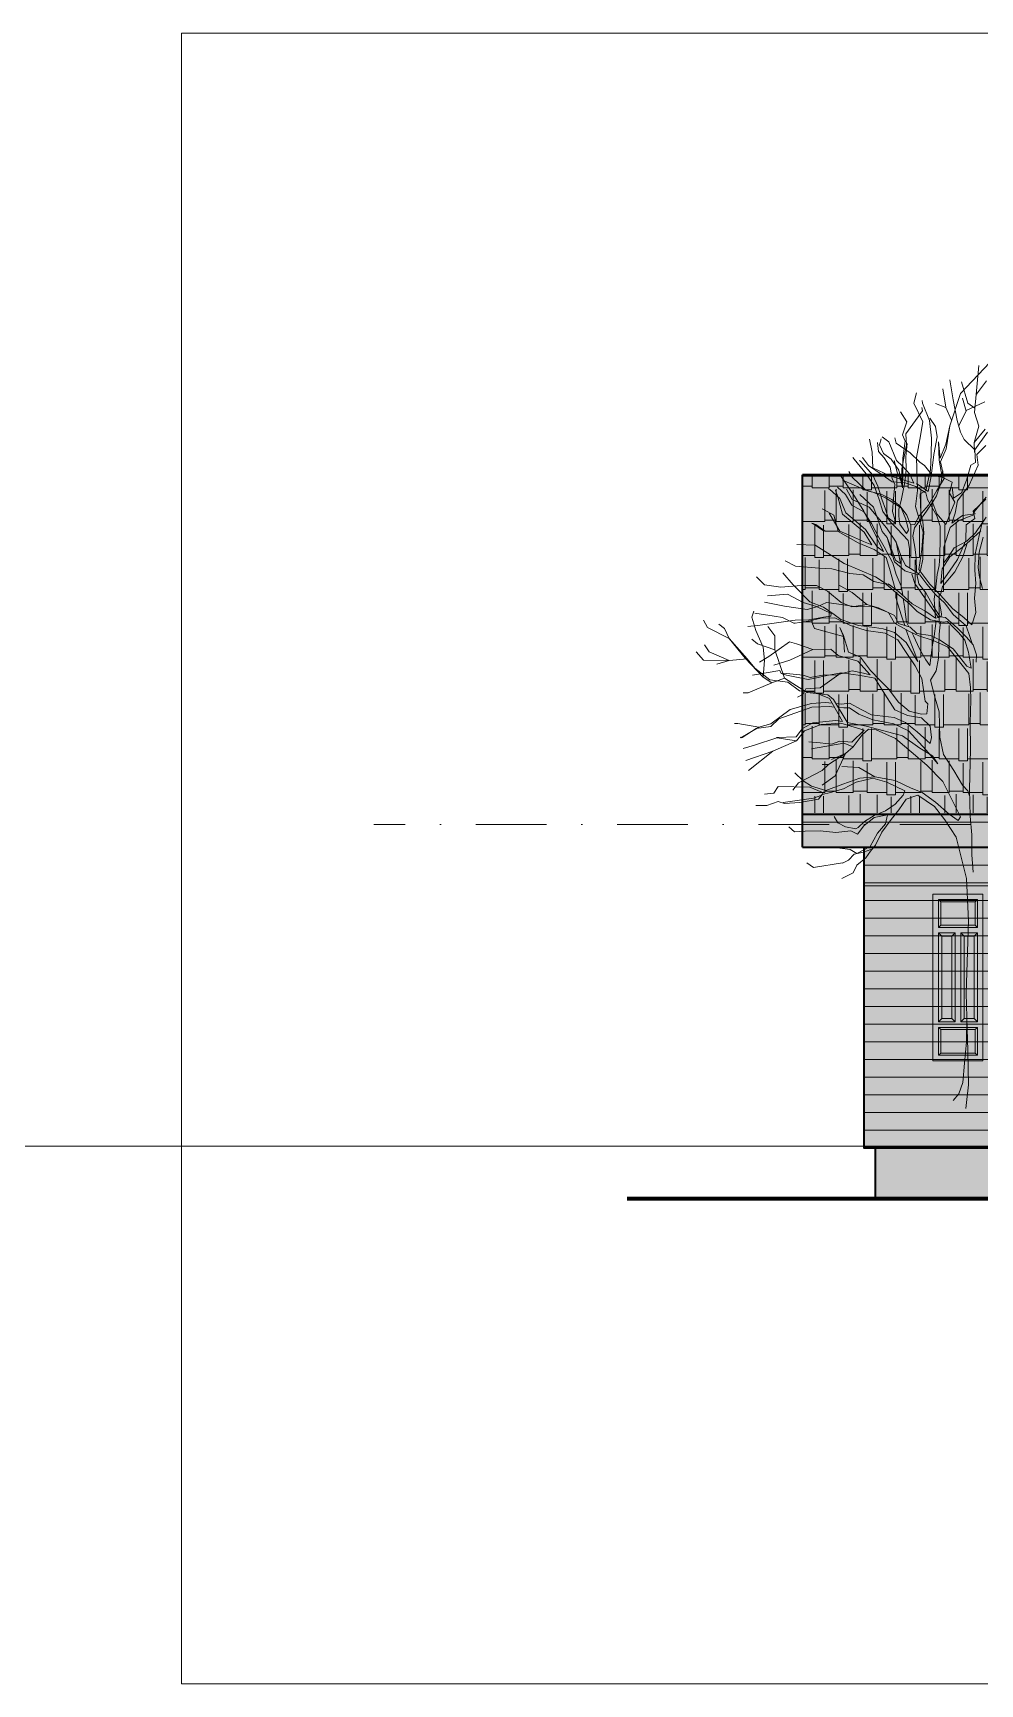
# Model space of a CAD drawing. Header units: millimetres. Extents: x -2481 to 45049, y -11067 to 11055.
# Drawn here: x 9485 to 10337, y 6752 to 8237 of the extents above; entities that cross this region are included whole.
import ezdxf

# ---------------------------------------------------------------- set-up
doc = ezdxf.new("R2010")
doc.units = ezdxf.units.MM
doc.linetypes.add('DASHDOT', pattern=[25.4, 12.7, -6.35, 0, -6.35])
for name, color, linetype, lineweight in [('A-ELEWACJA CIENKA', 11, 'Continuous', 13), ('A-osie', 7, 'DASHDOT', 5), ('A-p.widokowa', 6, 'Continuous', 15), ('A-RYS ELEWACJI', 30, 'Continuous', 35), ('A-wykończenie', 4, 'Continuous', 5), ('B-CIENIE', 251, 'Continuous', 0), ('B-materiały', 9, 'Continuous', 0)]:
    doc.layers.add(name, color=color, linetype=linetype, lineweight=lineweight)
doc.layers.add('bowe drewno', color=7, linetype='Continuous', true_color=0x51432a)
doc.layers.add('new drewno jasne', color=7, linetype='Continuous', lineweight=0, true_color=0xc0802e)

# ---------------------------------------------------------------- blocks, each defined once
blk = doc.blocks.new('A$C3D683AFF')
at = {"layer": 'new drewno jasne', "transparency": 33554648}
h = blk.add_hatch(color=256, dxfattribs=at)
h.dxf.hatch_style = 1
h.paths.add_polyline_path([(-45, -150), (0, -150), (0, 0), (-45, 0)])
h = blk.add_hatch(color=256, dxfattribs=at)
h.dxf.hatch_style = 1
h.paths.add_polyline_path([(-40, -30), (-5, -30), (-5, -5), (-40, -5)])
h = blk.add_hatch(color=256, dxfattribs=at)
h.dxf.hatch_style = 1
h.paths.add_polyline_path([(-40, -35), (-25, -35), (-25, -115), (-40, -115)])
h = blk.add_hatch(color=256, dxfattribs=at)
h.dxf.hatch_style = 1
h.paths.add_polyline_path([(-20, -35), (-5, -35), (-5, -115), (-20, -115)])
h = blk.add_hatch(color=256, dxfattribs=at)
h.dxf.hatch_style = 1
h.paths.add_polyline_path([(-40, -145), (-5, -145), (-5, -120), (-40, -120)])
at = {"layer": 'A-ELEWACJA CIENKA'}
blk.add_lwpolyline([(-45, -150), (0, -150), (0, 0), (-45, 0)], close=True, dxfattribs=at)
at = {"layer": 'B-materiały'}
for p, q in [((-38, -7), (-40, -5)), ((-7, -7), (-5, -5)), ((-40, -30), (-38, -28)), ((-7, -28), (-5, -30)), ((-40, -35), (-37, -38)), ((-28, -38), (-25, -35)), ((-20, -35), (-17, -38)), ((-8, -38), (-5, -35)), ((-40, -115), (-37, -112)), ((-28, -112), (-25, -115)), ((-20, -115), (-17, -112)), ((-8, -112), (-5, -115)), ((-38, -122), (-40, -120)), ((-7, -122), (-5, -120)), ((-40, -145), (-38, -143)), ((-7, -143), (-5, -145))]:
    blk.add_line(p, q, dxfattribs=at)
for points in [[(-40, -30), (-5, -30), (-5, -5), (-40, -5)], [(-38, -28), (-7, -28), (-7, -7), (-38, -7)], [(-40, -35), (-25, -35), (-25, -115), (-40, -115)], [(-37, -38), (-28, -38), (-28, -112), (-37, -112)], [(-5, -115), (-20, -115), (-20, -35), (-5, -35)], [(-20, -35), (-5, -35), (-5, -115), (-20, -115)], [(-8, -112), (-17, -112), (-17, -38), (-8, -38)], [(-17, -38), (-8, -38), (-8, -112), (-17, -112)], [(-40, -120), (-5, -120), (-5, -145), (-40, -145)], [(-38, -143), (-7, -143), (-7, -122), (-38, -122)]]:
    blk.add_lwpolyline(points, close=True, dxfattribs=at)
blk = doc.blocks.new('A$C2EBD462E')
at = {"layer": 'B-materiały'}
for p, q in [((-80.3, 908.3), (-42.3, 948.3)), ((-62.3, 883.9), (-56.8, 944.5)), ((-99.1, 890.7), (-102.9, 914.4)), ((-89.6, 900.2), (-93.9, 926.1)), ((-70.8, 895.9), (-78.9, 923.4)), ((-59.5, 907.5), (-46.8, 924.5)), ((-136.5, 909.2), (-140.3, 896.1)), ((-140.3, 896.1), (-128.5, 872.2)), ((-129, 896.1), (-129.5, 899.2)), ((-120.2, 873.5), (-129, 896.1)), ((-99.1, 890.2), (-112.1, 895.4)), ((-93.8, 866.9), (-80.3, 908.3)), ((-84.5, 873.8), (-89.6, 900.2)), ((-72.8, 885.8), (-77.5, 902.3)), ((-72.8, 886.4), (-48.9, 897.7)), ((-61.6, 889.6), (-70.8, 895.9)), ((-149.2, 872.2), (-157.3, 885)), ((-154.9, 855.3), (-149.2, 872.2)), ((-150.5, 856.5), (-129, 886.1)), ((-128.5, 872.2), (-132.4, 849.2)), ((-129, 886.1), (-130, 890.2)), ((-117.4, 851.2), (-120.2, 873.5)), ((-112.2, 865.9), (-119.7, 876.9)), ((-91.9, 874.3), (-99.1, 890.2)), ((-80.2, 858.9), (-84.5, 873.8)), ((-82.1, 867.3), (-72.8, 885.8)), ((-56.8, 866.6), (-62.3, 883.9)), ((-196.9, 849.6), (-193.7, 833.2)), ((-182.3, 850), (-184.4, 842.5)), ((-172.1, 846.5), (-180.6, 852.5)), ((-162.8, 844.4), (-164.6, 851.4)), ((-151.4, 847), (-154.9, 855.3)), ((-149.6, 842.6), (-150.5, 856.5)), ((-132.4, 849.2), (-136.9, 826.2)), ((-118, 830), (-117.4, 851.2)), ((-114.6, 830.1), (-110.2, 852.5)), ((-110.2, 852.5), (-112.2, 865.9)), ((-93.8, 866.9), (-98.9, 843.3)), ((-98.6, 837.2), (-93.8, 866.9)), ((-75.5, 849.5), (-80.2, 858.9)), ((-61.7, 835.9), (-75.5, 849.5)), ((-62.5, 845.3), (-56.8, 866.6)), ((-62.5, 845.3), (-48.4, 862.4)), ((-61.7, 835.9), (-45.5, 858.5)), ((-193.7, 833.2), (-192.9, 812.9)), ((-185.7, 833.9), (-187, 845.3)), ((-178.2, 825.7), (-185.7, 833.9)), ((-184.4, 842.5), (-178.9, 831.2)), ((-178.9, 831.2), (-169.2, 824.2)), ((-162.5, 822.2), (-172.1, 846.5)), ((-144.9, 832.1), (-162.8, 844.4)), ((-154.2, 825.2), (-151.4, 847)), ((-153.1, 825.2), (-149.6, 842.6)), ((-148.5, 844.3), (-150.3, 826.9)), ((-132.3, 820.1), (-144.9, 832.1)), ((-118.6, 810.4), (-118, 830)), ((-117.9, 802.1), (-114.6, 830.1)), ((-106.4, 825.1), (-108.4, 846.3)), ((-108.4, 846.3), (-107.4, 822.9)), ((-98.9, 843.3), (-106.4, 825.1)), ((-106, 820.8), (-98.6, 837.2)), ((-62.2, 833.1), (-62.5, 845.3)), ((-60.8, 819.7), (-61.7, 835.9)), ((-47.5, 841.4), (-59.3, 829.8)), ((-59.3, 829.8), (-57.3, 816.4)), ((-218.9, 800.6), (-223.6, 808.3)), ((-216.7, 824.2), (-218.5, 826.3)), ((-201.2, 805), (-216.7, 824.2)), ((-209.8, 822.5), (-208.3, 821)), ((-208.3, 821), (-192.7, 803.5)), ((-198.4, 815.9), (-206.1, 826.2)), ((-181, 803.8), (-198.4, 815.9)), ((-192.9, 812.9), (-170.9, 802.4)), ((-170.7, 813.6), (-178.2, 825.7)), ((-168.1, 799.1), (-170.7, 813.6)), ((-169.2, 824.2), (-159.4, 810)), ((-165.3, 822.1), (-161.6, 807.1)), ((-154.5, 815.1), (-162.5, 822.2)), ((-161.6, 807.1), (-156.2, 795.5)), ((-159.4, 810), (-155.6, 793.8)), ((-155.6, 793.8), (-155.5, 811.7)), ((-155.5, 811.7), (-153.1, 825.2)), ((-154.9, 787.2), (-154.3, 806.2)), ((-145.3, 804.7), (-154.5, 815.1)), ((-154.3, 806.2), (-154.2, 825.2)), ((-149.9, 810.2), (-151.7, 794.5)), ((-150.3, 826.9), (-149.9, 810.2)), ((-136.9, 826.2), (-135.3, 783.7)), ((-126.6, 815.8), (-132.3, 820.1)), ((-116.2, 803.2), (-126.6, 815.8)), ((-124.6, 783.4), (-118.6, 810.4)), ((-107.4, 822.9), (-103.9, 800.7)), ((-101, 799.1), (-106, 820.8)), ((-102.9, 809.1), (-104.8, 794.6)), ((-72.5, 797), (-66.8, 816.2)), ((-57.3, 816.4), (-69, 790.4)), ((-66.8, 816.2), (-60.8, 819.7)), ((-250.1, 786.1), (-248.3, 785.5)), ((-248.3, 785.5), (-235.1, 773.3)), ((-238, 788), (-227.9, 778.6)), ((-216.3, 776.3), (-235, 804.2)), ((-201.8, 784.3), (-231.7, 796.9)), ((-226.5, 785.5), (-219.3, 772.2)), ((-201.8, 784.3), (-218.9, 800.6)), ((-191.3, 790.2), (-201.2, 805)), ((-192.7, 803.5), (-186.2, 789.2)), ((-184.7, 772.4), (-191.3, 790.2)), ((-186.2, 789.2), (-181.4, 772.5)), ((-167.9, 794.7), (-181, 803.8)), ((-170.9, 802.4), (-155.7, 797.8)), ((-164.5, 791.4), (-168.1, 799.1)), ((-151.2, 793.4), (-167.9, 794.7)), ((-166.3, 772.9), (-164.5, 791.4)), ((-156.2, 795.5), (-154.9, 787.2)), ((-151.7, 794.5), (-156.2, 770.9)), ((-155.7, 797.8), (-140, 793.1)), ((-137.6, 788.7), (-151.2, 793.4)), ((-140, 793.1), (-145.3, 804.7)), ((-124.6, 780.7), (-137.6, 788.7)), ((-136.6, 792.6), (-121.8, 782.4)), ((-121.8, 782.4), (-117.9, 802.1)), ((-103.9, 800.7), (-116.2, 803.2)), ((-104.8, 794.6), (-111.1, 777.1)), ((-110.7, 783.8), (-101, 799.1)), ((-90.8, 794.3), (-103.9, 800.7)), ((-94.4, 780.3), (-90.8, 794.3)), ((-90.7, 788.2), (-89.2, 773.7)), ((-69, 790.4), (-84.1, 770.5)), ((-78.8, 780.7), (-72.5, 797)), ((-237.9, 775.6), (-240.8, 784.1)), ((-231.7, 753.4), (-237.9, 775.6)), ((-235.1, 773.3), (-227.5, 755.1)), ((-227.9, 778.6), (-219.7, 764.9)), ((-219.7, 764.9), (-204.4, 756.3)), ((-219.3, 772.2), (-197.4, 762.2)), ((-204.2, 757), (-216.3, 776.3)), ((-191.9, 762.2), (-209.7, 778.5)), ((-191.6, 781.2), (-201.8, 784.3)), ((-198.4, 782.7), (-182.1, 779.2)), ((-176.4, 774.3), (-191.6, 781.2)), ((-179.8, 756.9), (-184.7, 772.4)), ((-182.1, 779.2), (-168.5, 772.3)), ((-181.4, 772.5), (-176.6, 759.8)), ((-156.5, 761.4), (-176.4, 774.3)), ((-168.5, 772.3), (-157.7, 763.6)), ((-167.6, 756.7), (-166.3, 772.9)), ((-156.2, 770.9), (-159.2, 759.7)), ((-135.3, 783.7), (-138.1, 763)), ((-133.3, 751.4), (-121.4, 765.1)), ((-131.8, 779.4), (-124.6, 783.4)), ((-131.2, 754.8), (-131.8, 779.4)), ((-122.7, 772.3), (-124.6, 780.7)), ((-115.9, 769.1), (-124, 757.2)), ((-110.4, 751.4), (-122.7, 772.3)), ((-121.4, 765.1), (-110.7, 783.8)), ((-117.1, 770.8), (-110.5, 753.6)), ((-111.1, 777.1), (-115.9, 769.1)), ((-87.4, 768.7), (-94.4, 780.3)), ((-92.7, 756.3), (-87.4, 768.7)), ((-89.2, 773.7), (-78.8, 780.7)), ((-84.1, 770.5), (-87.1, 754.8)), ((-63.7, 757), (-47.8, 772.5)), ((-62.5, 756.5), (-47.4, 775.3)), ((-255.3, 758.9), (-257.9, 760.1)), ((-242.9, 752), (-255.3, 758.9)), ((-249.1, 754.6), (-235.1, 731.5)), ((-237.3, 731.5), (-242.9, 752)), ((-219.2, 743.1), (-231.7, 753.4)), ((-227.5, 755.1), (-202.2, 733.7)), ((-203.8, 730.1), (-219.2, 743.1)), ((-204.4, 756.3), (-194.5, 741.5)), ((-178.9, 705.2), (-204.2, 757)), ((-197.4, 762.2), (-175.1, 735.9)), ((-180.9, 731.2), (-191.9, 762.2)), ((-169.4, 742.1), (-179.8, 756.9)), ((-176.6, 759.8), (-172.9, 748.7)), ((-172.9, 748.7), (-164.4, 742.2)), ((-164.5, 746.7), (-167.6, 756.7)), ((-164.4, 742.2), (-164.5, 746.7)), ((-159.2, 759.7), (-159.6, 750.7)), ((-159.6, 750.7), (-158.2, 740.7)), ((-157.7, 763.6), (-149, 752.1)), ((-150.6, 747), (-156.5, 761.4)), ((-146.8, 732.6), (-150.6, 747)), ((-149, 752.1), (-144.2, 739.9)), ((-139.2, 739.5), (-133.3, 751.4)), ((-133.7, 743.6), (-139.1, 735.6)), ((-138.1, 763), (-128.3, 730.3)), ((-124, 757.2), (-133.7, 743.6)), ((-128.7, 743.7), (-131.2, 754.8)), ((-127.2, 729.2), (-128.7, 743.7)), ((-110.5, 753.6), (-99, 740)), ((-106.2, 738.1), (-110.4, 751.4)), ((-99, 740), (-92.7, 756.3)), ((-82.4, 745.4), (-93.3, 736.2)), ((-87.1, 754.8), (-91.2, 741.8)), ((-91.2, 741.8), (-77.5, 751.7)), ((-63, 752.6), (-82.4, 745.4)), ((-77.5, 751.7), (-61.3, 753.7)), ((-72.7, 739.5), (-61.7, 747.6)), ((-61.7, 747.6), (-63.7, 757)), ((-61.3, 753.7), (-62.5, 756.5)), ((-60.7, 729.2), (-47.3, 749.6)), ((-56.2, 725.9), (-51.6, 745.6)), ((-270, 741.3), (-271.3, 741.3)), ((-271, 741.8), (-266, 740.2)), ((-256.3, 732.1), (-270, 741.3)), ((-266, 740.2), (-254.1, 731.6)), ((-237.3, 730.9), (-256.3, 732.1)), ((-254.1, 731.6), (-237.3, 731.5)), ((-211.8, 716.5), (-237.3, 730.9)), ((-235.1, 731.5), (-220.4, 725.2)), ((-220.4, 725.2), (-204.6, 718.3)), ((-193.9, 714.1), (-203.8, 730.1)), ((-202.2, 733.7), (-187.2, 711.5)), ((-194.5, 741.5), (-185.1, 723.3)), ((-185.1, 723.3), (-178.1, 711.2)), ((-174.5, 723.5), (-180.9, 731.2)), ((-175.1, 735.9), (-162.8, 717.4)), ((-174.5, 723.5), (-163.8, 694.1)), ((-169.7, 706.9), (-174.5, 723.5)), ((-161.4, 734.5), (-169.4, 742.1)), ((-147.6, 719.7), (-161.4, 734.5)), ((-158.2, 740.7), (-149.5, 728.6)), ((-149.5, 728.6), (-146.8, 732.6)), ((-144.2, 739.9), (-139.2, 739.5)), ((-139.1, 735.6), (-141.6, 724.9)), ((-141.6, 724.9), (-139, 711)), ((-128.3, 730.3), (-130, 707.9)), ((-128.5, 712.4), (-127.2, 729.2)), ((-106.9, 699.5), (-106.3, 721.9)), ((-106.3, 721.9), (-106.2, 738.1)), ((-95.9, 728.3), (-101.6, 710.8)), ((-93.3, 736.2), (-95.9, 728.3)), ((-73.3, 719.4), (-72.7, 739.5)), ((-72.2, 718.8), (-60.7, 729.2)), ((-54.1, 732.1), (-68.3, 718.9)), ((-61.2, 701.8), (-56.2, 725.9)), ((-51.1, 723.8), (-56.2, 704.7)), ((-290.5, 714.3), (-266.9, 713.4)), ((-266.9, 713.4), (-229.5, 690.1)), ((-190.9, 708), (-211.8, 716.5)), ((-204.6, 718.3), (-193.9, 714.1)), ((-175.6, 697.8), (-190.9, 708)), ((-187.2, 711.5), (-178.9, 705.2)), ((-178.1, 711.2), (-167, 690.2)), ((-164.8, 691.9), (-169.7, 706.9)), ((-162.8, 717.4), (-156.6, 698.8)), ((-157.3, 690.1), (-162.8, 717.4)), ((-145.7, 708.6), (-147.6, 719.7)), ((-145.1, 685.2), (-145.7, 708.6)), ((-139, 711), (-137, 697.7)), ((-130, 707.9), (-133.8, 682.1)), ((-128.6, 695.6), (-128.5, 712.4)), ((-101.6, 710.8), (-101.7, 690.7)), ((-95.2, 699.3), (-88.2, 710.1)), ((-78.1, 710.3), (-94, 698.7)), ((-88.2, 710.1), (-72.2, 718.8)), ((-83.9, 695.1), (-73.3, 719.4)), ((-68.3, 718.9), (-78.1, 710.3)), ((-72.1, 714.4), (-77.3, 698.6)), ((-61.6, 681.3), (-61.2, 701.8)), ((-56.2, 704.7), (-57.4, 684.6)), ((-292, 686.5), (-305.5, 693.2)), ((-261.8, 683.9), (-292, 686.5)), ((-245.6, 683.2), (-261.8, 683.9)), ((-222.5, 677.1), (-245.6, 683.2)), ((-229.5, 690.1), (-189.5, 672.9)), ((-171.3, 683.4), (-175.6, 697.8)), ((-164.3, 657.3), (-171.3, 683.4)), ((-167, 690.2), (-162.7, 675.8)), ((-151.7, 680.5), (-164.8, 691.9)), ((-163.8, 694.1), (-157.3, 690.1)), ((-156.6, 698.8), (-150.7, 687.3)), ((-141, 676.9), (-151.7, 680.5)), ((-150.7, 687.3), (-144.5, 683.5)), ((-144.5, 683.5), (-133.7, 676.5)), ((-137, 697.7), (-136.5, 678.4)), ((-133.8, 682.1), (-119.4, 663.5)), ((-133.7, 676.5), (-131.6, 681)), ((-131.6, 681), (-128.6, 695.6)), ((-110.2, 676), (-107.7, 687.2)), ((-107.7, 687.2), (-106.9, 699.5)), ((-103.7, 682.9), (-105.5, 664.4)), ((-105.5, 664.4), (-94.1, 680.3)), ((-94, 698.7), (-103.7, 682.9)), ((-87.4, 679.4), (-103.1, 660.5)), ((-101.7, 690.7), (-95.2, 699.3)), ((-94.1, 680.3), (-83.9, 695.1)), ((-77.3, 698.6), (-87.4, 679.4)), ((-60.5, 664.2), (-61.6, 681.3)), ((-57.4, 684.6), (-55.9, 672.3)), ((-342.1, 672.7), (-331.9, 662.7)), ((-331.9, 662.7), (-311, 659.7)), ((-311, 659.7), (-285, 661.6)), ((-308.3, 677.9), (-295.2, 662.7)), ((-295.2, 662.7), (-273.6, 640.6)), ((-285, 661.6), (-265.2, 661.5)), ((-265.2, 661.5), (-251, 654.6)), ((-237.1, 662.7), (-219.3, 652.6)), ((-205.2, 675.3), (-222.5, 677.1)), ((-191.6, 666.7), (-205.2, 675.3)), ((-175.8, 663.2), (-191.6, 666.7)), ((-189.5, 672.9), (-178.1, 665.4)), ((-178.1, 665.4), (-169.1, 661.1)), ((-162.7, 652.3), (-175.8, 663.2)), ((-169.1, 661.1), (-173, 663.8)), ((-173, 663.8), (-160, 654.1)), ((-162.7, 675.8), (-156.2, 660.9)), ((-156.2, 660.9), (-154.4, 649.1)), ((-139, 664.1), (-142.6, 676.4)), ((-132.6, 675.4), (-141, 676.9)), ((-122.7, 640.5), (-139, 664.1)), ((-136.4, 676.1), (-133.9, 663.7)), ((-133.9, 663.7), (-124.7, 652.2)), ((-123.3, 663.4), (-132.6, 675.4)), ((-112.4, 650.2), (-123.3, 663.4)), ((-119.4, 663.5), (-106.2, 649.8)), ((-112.5, 655.8), (-110.2, 676)), ((-103.1, 660.5), (-105.9, 649.7)), ((-62, 645.4), (-60.5, 664.2)), ((-55.9, 672.3), (-51.7, 657.9)), ((-306.5, 635.3), (-331.9, 640.4)), ((-302.3, 650.5), (-328.1, 648.6)), ((-282.5, 639.8), (-302.3, 650.5)), ((-265.1, 634.7), (-282.5, 639.8)), ((-273.6, 640.6), (-256.1, 633.8)), ((-252.3, 640), (-263.4, 634.7)), ((-236.6, 637.6), (-252.3, 640)), ((-251, 654.6), (-233.3, 639.9)), ((-213.6, 634.3), (-236.6, 637.6)), ((-233.3, 639.9), (-219.8, 634.1)), ((-219.8, 634.1), (-200.3, 637.4)), ((-219.3, 652.6), (-200.3, 637.4)), ((-200.3, 637.4), (-185.7, 632.8)), ((-163.1, 646.2), (-163.3, 653.4)), ((-160.7, 637.9), (-163.1, 646.2)), ((-145.6, 638.2), (-162.7, 652.3)), ((-155.8, 622.9), (-160.7, 637.9)), ((-160, 654.1), (-142.2, 638.3)), ((-153.8, 645), (-152.2, 634.7)), ((-135.8, 628.4), (-145.6, 638.2)), ((-142.2, 638.3), (-124.7, 628.1)), ((-124.7, 652.2), (-114.8, 634.5)), ((-108.3, 620.7), (-122.7, 640.5)), ((-113.9, 644.1), (-113.2, 650.3)), ((-113.2, 632.1), (-113.9, 644.1)), ((-100.4, 638.8), (-112.4, 650.2)), ((-107, 645.2), (-107.7, 642.5)), ((-107.7, 642.5), (-104.5, 625.3)), ((-106.2, 649.8), (-90.1, 631.8)), ((-89.4, 624.6), (-100.4, 638.8)), ((-60.4, 627), (-62, 645.4)), ((-410.2, 617), (-405.2, 607.8)), ((-345.8, 628.9), (-348.3, 621.1)), ((-348.3, 621.1), (-343.3, 604)), ((-319.5, 622.1), (-344.2, 626)), ((-337.4, 610.9), (-292.5, 617.2)), ((-308.8, 620.7), (-319.5, 622.1)), ((-294.1, 613.3), (-308.8, 620.7)), ((-277.2, 631), (-306.5, 635.3)), ((-292.5, 617.2), (-275.2, 617.7)), ((-275.8, 616), (-292.4, 613.3)), ((-263.4, 634.7), (-277.2, 631)), ((-259.1, 619.7), (-275.8, 616)), ((-275.2, 617.7), (-256.3, 620.9)), ((-267.9, 606.3), (-271.4, 615.5)), ((-246.4, 625.7), (-265.1, 634.7)), ((-241.8, 620.2), (-259.1, 619.7)), ((-256.3, 620.9), (-246.9, 622.3)), ((-256.1, 633.8), (-242.5, 624.6)), ((-246.9, 622.3), (-246.4, 625.7)), ((-242.5, 624.6), (-233.9, 618.1)), ((-221.4, 610.1), (-241.8, 620.2)), ((-233.9, 618.1), (-211.4, 610.3)), ((-193, 634.8), (-213.6, 634.3)), ((-172.7, 626.9), (-193, 634.8)), ((-185.7, 632.8), (-164.8, 623.2)), ((-165.1, 613.2), (-172.7, 626.9)), ((-164.8, 623.2), (-160, 612.7)), ((-151.8, 610.2), (-155.8, 622.9)), ((-152.2, 634.7), (-149.5, 614.7)), ((-118.8, 617.7), (-135.8, 628.4)), ((-124.7, 628.1), (-112.2, 619.5)), ((-102.5, 614.7), (-118.8, 617.7)), ((-114.8, 634.5), (-106.1, 621.3)), ((-112.4, 619.7), (-113.2, 632.1)), ((-112.2, 619.5), (-108.3, 620.7)), ((-112, 612.8), (-112.2, 616.5)), ((-105.7, 615.3), (-107.7, 599)), ((-106.1, 621.3), (-99.3, 620.4)), ((-104.5, 625.3), (-105, 621.2)), ((-97, 615.4), (-102.5, 614.7)), ((-99.3, 620.4), (-83.9, 606.8)), ((-82.1, 600.7), (-97, 615.4)), ((-90.1, 631.8), (-75.9, 620.4)), ((-72.8, 609.9), (-89.4, 624.6)), ((-75.9, 620.4), (-65.6, 611.2)), ((-65.6, 611.2), (-60.4, 627)), ((-405.2, 607.8), (-377.4, 593.4)), ((-383.4, 606.4), (-390.7, 611.8)), ((-377.4, 593.4), (-383.4, 606.4)), ((-353.4, 609), (-337.4, 610.9)), ((-343.3, 604), (-333.9, 582.6)), ((-327.5, 609.1), (-318.9, 597.2)), ((-318.9, 597.2), (-318.9, 579)), ((-292.4, 613.3), (-294.1, 613.3)), ((-230.3, 596), (-267.9, 606.3)), ((-230.3, 596), (-235.1, 607.6)), ((-235.1, 607.6), (-230.3, 597.3)), ((-230.3, 597.3), (-223.9, 575.9)), ((-229, 576.2), (-230.3, 596)), ((-201.2, 603.9), (-221.4, 610.1)), ((-211.4, 610.3), (-190.6, 607.5)), ((-177, 600.6), (-201.2, 603.9)), ((-190.6, 607.5), (-179.4, 606.1)), ((-179.4, 606.1), (-164.8, 601.4)), ((-160.6, 592), (-177, 600.6)), ((-145.8, 602.5), (-165.1, 613.2)), ((-164.8, 601.4), (-149.9, 588.4)), ((-160, 612.7), (-144.8, 608.1)), ((-144.9, 590.2), (-150.4, 605.7)), ((-149.5, 614.7), (-146.4, 608.6)), ((-133.9, 597.2), (-145.8, 602.5)), ((-144.8, 608.1), (-136.3, 599.9)), ((-142.7, 601.1), (-140.6, 597)), ((-140.6, 597), (-133, 580.5)), ((-136.3, 599.9), (-118.9, 597.6)), ((-115.4, 590.9), (-133.9, 597.2)), ((-118.9, 597.6), (-107, 591.7)), ((-116.3, 585.3), (-113.8, 596.6)), ((-113.8, 596.6), (-112, 612.8)), ((-107.7, 599), (-108.6, 568.2)), ((-83.9, 606.8), (-72.5, 595.4)), ((-74.6, 591.4), (-82.1, 600.7)), ((-68, 596), (-72.8, 609.9)), ((-72.5, 595.4), (-63.8, 585.5)), ((-64.8, 585.7), (-68, 596)), ((-410.2, 565.7), (-419.7, 576.3)), ((-402.9, 576.3), (-409, 585.5)), ((-377.6, 565.3), (-402.9, 576.3)), ((-354.2, 567.6), (-377.4, 593.4)), ((-377.4, 593.4), (-356.8, 568.4)), ((-341, 586.9), (-348.4, 592.6)), ((-318.9, 579), (-341, 586.9)), ((-333.9, 582.6), (-331.8, 565.9)), ((-299.7, 589.1), (-326.6, 570.6)), ((-318.9, 579), (-306.1, 542.5)), ((-290.7, 586.6), (-299.7, 589.1)), ((-269.8, 579.3), (-299.5, 565.6)), ((-269.8, 579.3), (-290.7, 586.6)), ((-246.9, 579.8), (-269.8, 579.3)), ((-237.2, 571.7), (-246.9, 579.8)), ((-223.9, 575.9), (-208.7, 569.6)), ((-149, 574.5), (-160.6, 592)), ((-149.9, 588.4), (-140.6, 572.4)), ((-138.6, 558.5), (-149, 574.5)), ((-139, 574.7), (-144.9, 590.2)), ((-134.8, 564.2), (-139, 574.7)), ((-133, 580.5), (-124.8, 566.1)), ((-119.6, 559), (-116.3, 585.3)), ((-96.7, 583), (-115.4, 590.9)), ((-107, 591.7), (-89.4, 580.4)), ((-69.3, 548.6), (-96.7, 583)), ((-89.4, 580.4), (-81.3, 570)), ((-69.7, 575.9), (-74.6, 591.4)), ((-66.4, 555.3), (-69.7, 575.9)), ((-63.8, 585.5), (-59.6, 572.8)), ((-59.6, 572.8), (-59.9, 563.3)), ((-377.6, 565.3), (-410.2, 565.7)), ((-393.2, 560.6), (-377.6, 565.3)), ((-354.2, 567.6), (-377.6, 565.3)), ((-356.8, 568.4), (-333.5, 544.1)), ((-344.4, 555.5), (-354.2, 567.6)), ((-312.2, 552.5), (-347.2, 546.6)), ((-325, 540.4), (-344.4, 555.5)), ((-326.6, 570.6), (-338.4, 563.2)), ((-331.8, 565.9), (-333.5, 544.1)), ((-299.5, 565.6), (-320.1, 559.1)), ((-310.4, 548.6), (-312.2, 552.5)), ((-240.5, 546.5), (-219.4, 552)), ((-211.9, 564.5), (-237.2, 571.7)), ((-219.4, 552), (-204.8, 549)), ((-196.4, 547), (-211.9, 564.5)), ((-208.7, 569.6), (-196, 552.6)), ((-196, 552.6), (-183.9, 540.1)), ((-140.6, 572.4), (-134.8, 564.2)), ((-129.8, 542), (-138.6, 558.5)), ((-124.8, 566.1), (-119.6, 559)), ((-111.6, 551.9), (-118.6, 540)), ((-108.6, 568.2), (-111.6, 551.9)), ((-81.3, 570), (-72.1, 558)), ((-72.1, 558), (-66.4, 555.3)), ((-322.7, 536.5), (-353, 523.7)), ((-333.5, 544.1), (-322.7, 536.5)), ((-302.1, 537.6), (-325, 540.4)), ((-322.7, 536.5), (-306.1, 542.5)), ((-303.6, 546.6), (-310.4, 548.6)), ((-308.2, 549.2), (-282.4, 546.5)), ((-306.1, 542.5), (-290.8, 532.9)), ((-276.1, 541.1), (-303.6, 546.6)), ((-287.2, 526.2), (-302.1, 537.6)), ((-290.8, 532.9), (-277.1, 524.3)), ((-282.4, 546.5), (-273.4, 543.4)), ((-266.7, 542.5), (-276.1, 541.1)), ((-273.4, 543.4), (-255, 546.7)), ((-251.7, 546.2), (-266.7, 542.5)), ((-233.3, 549.4), (-260.6, 530.3)), ((-255, 546.7), (-240.5, 546.5)), ((-233.3, 549.4), (-251.7, 546.2)), ((-208.6, 546.2), (-233.3, 549.4)), ((-190.1, 542.7), (-208.6, 546.2)), ((-204.8, 549), (-196.4, 547)), ((-180.2, 526.8), (-190.1, 542.7)), ((-183.9, 540.1), (-173, 529.2)), ((-125.7, 513), (-129.8, 542)), ((-118.6, 540), (-112.9, 516.7)), ((-67.2, 530.8), (-69.3, 548.6)), ((-66.8, 514.3), (-67.2, 530.8)), ((-353, 523.7), (-359.5, 523.7)), ((-299.2, 502.5), (-271.4, 509.9)), ((-282.5, 522.2), (-289.7, 518.4)), ((-268.8, 524.5), (-287.2, 526.2)), ((-278.7, 529), (-282.5, 522.2)), ((-260.6, 530.3), (-278.7, 529)), ((-277.1, 524.3), (-250.8, 521)), ((-271.4, 509.9), (-253.6, 511.5)), ((-248.5, 516.6), (-268.8, 524.5)), ((-253.6, 511.5), (-245.1, 510.6)), ((-250.8, 521), (-243.2, 515)), ((-245.1, 510.6), (-248.5, 516.6)), ((-231.9, 486.8), (-245.1, 510.6)), ((-243.2, 515), (-225.9, 485.9)), ((-240.2, 510), (-232.9, 509.2)), ((-232.9, 509.2), (-222.8, 510.6)), ((-222.8, 510.6), (-207, 502.1)), ((-164.5, 502), (-180.2, 526.8)), ((-173, 529.2), (-159.7, 511.6)), ((-159.7, 511.6), (-146, 500.2)), ((-122.3, 509.8), (-125.7, 513)), ((-123.6, 496.9), (-122.3, 509.8)), ((-112.9, 516.7), (-107.5, 499.5)), ((-67.6, 485), (-66.8, 514.3)), ((-323.8, 484.1), (-299.2, 502.5)), ((-313.4, 490.5), (-323.8, 480.7)), ((-271, 505.5), (-313.4, 490.5)), ((-248.4, 506.1), (-271, 505.5)), ((-269.8, 485.3), (-240.2, 488.4)), ((-242.3, 505.5), (-248.4, 506.1)), ((-240.2, 488.4), (-231.9, 486.8)), ((-229.9, 504.3), (-237.1, 505)), ((-222.7, 504.5), (-229.9, 504.3)), ((-210.8, 496.4), (-222.7, 504.5)), ((-192.7, 489), (-210.8, 496.4)), ((-207, 502.1), (-194.5, 495.7)), ((-194.5, 495.7), (-165.4, 491.9)), ((-165.8, 484.1), (-192.7, 489)), ((-165.4, 491.9), (-150.7, 485.6)), ((-148.1, 494.6), (-164.5, 502)), ((-130.2, 491.7), (-148.1, 494.6)), ((-146, 500.2), (-130.3, 496.2)), ((-130.3, 496.2), (-123.6, 496.9)), ((-119.3, 480.8), (-130.2, 491.7)), ((-107.5, 499.5), (-106.7, 466.6)), ((-370.4, 484.4), (-366.2, 484.2)), ((-366.2, 484.2), (-339.4, 479.8)), ((-360.8, 466.4), (-363.2, 466.8)), ((-362.5, 465.8), (-339.4, 479.8)), ((-342.7, 478), (-360.8, 466.4)), ((-323.8, 480.7), (-342.7, 478)), ((-339.4, 479.8), (-323.8, 484.1)), ((-291.4, 467.4), (-316.5, 466.3)), ((-283.1, 478.1), (-291.4, 467.4)), ((-280.6, 475.1), (-290.9, 462)), ((-269.8, 485.3), (-283.1, 478.1)), ((-259, 482.9), (-280.6, 475.1)), ((-272, 483.5), (-271.9, 483.4)), ((-233.9, 484.6), (-259, 482.9)), ((-204.1, 475.9), (-233.9, 484.6)), ((-225.6, 485.6), (-201.4, 481)), ((-219.9, 460.4), (-204.1, 475.9)), ((-206.7, 469.7), (-218.1, 454.3)), ((-198.5, 477.1), (-206.7, 469.7)), ((-201.4, 481), (-172.2, 473.3)), ((-188.5, 476.3), (-198.5, 477.1)), ((-163.6, 465.2), (-188.5, 476.3)), ((-172.2, 473.3), (-154.8, 468.7)), ((-147.1, 475.1), (-165.8, 484.1)), ((-154.8, 468.7), (-132.6, 452.5)), ((-150.7, 485.6), (-135.9, 473.7)), ((-124.1, 450), (-147.1, 475.1)), ((-135.9, 473.7), (-119.3, 458.5)), ((-117.3, 466.3), (-119.3, 480.8)), ((-67.2, 451.4), (-67.6, 485)), ((-360.8, 466.4), (-363, 466.1)), ((-344.9, 456.7), (-359.6, 452.2)), ((-321.3, 448.7), (-355.8, 436.7)), ((-321.3, 448.7), (-352.7, 424.1)), ((-316.1, 465.8), (-344.9, 456.7)), ((-290.9, 462), (-321.3, 448.7)), ((-290.9, 462), (-316.1, 465.8)), ((-275.2, 460.7), (-260.6, 459.3)), ((-229.9, 459), (-271.6, 451.8)), ((-260.6, 459.3), (-246.1, 457.9)), ((-227.8, 446), (-249.6, 431.6)), ((-246.1, 457.9), (-235, 461.7)), ((-227.8, 446), (-246.1, 438.1)), ((-241.1, 417.3), (-227.8, 446)), ((-235, 461.7), (-219.9, 460.4)), ((-218.1, 454.3), (-229.9, 459)), ((-218.1, 454.3), (-227.8, 446)), ((-152.2, 455.4), (-163.6, 465.2)), ((-123.6, 431), (-152.2, 455.4)), ((-132.6, 452.5), (-116.1, 442.9)), ((-109.2, 432.4), (-124.1, 450)), ((-119.3, 458.5), (-117.3, 466.3)), ((-106.7, 466.6), (-102.2, 444.4)), ((-68.7, 399.4), (-67.2, 451.4)), ((-249.6, 431.6), (-258.1, 423.8)), ((-249.6, 431.6), (-258.1, 431.6)), ((-232.6, 429.2), (-210.7, 427.8)), ((-210.7, 427.8), (-190.3, 415.9)), ((-103, 409.7), (-123.6, 431)), ((-116.1, 442.9), (-109.2, 432.4)), ((-102.2, 444.4), (-88.8, 424)), ((-314.6, 403.3), (-320.1, 395)), ((-273.8, 402.6), (-314.6, 403.3)), ((-288.5, 408), (-295.7, 398.8)), ((-293.2, 421.1), (-282.5, 410.8)), ((-258.1, 423.8), (-288.5, 408)), ((-282.5, 410.8), (-271.4, 404)), ((-271.4, 404), (-253, 398.1)), ((-258.1, 405.3), (-241.1, 417.3)), ((-253, 398.1), (-231.4, 406.5)), ((-231.4, 406.5), (-209.3, 414.3)), ((-214.2, 409.1), (-230.7, 400.4)), ((-193, 414.1), (-214.2, 409.1)), ((-209.3, 414.3), (-190.3, 415.9)), ((-175, 409), (-193, 414.1)), ((-190.3, 415.9), (-163.9, 411)), ((-151.9, 397.9), (-175, 409)), ((-163.9, 411), (-143.6, 401.4)), ((-80.1, 364.5), (-103, 409.7)), ((-88.8, 424), (-77.7, 405.3)), ((-77.7, 405.3), (-70.9, 397.7)), ((-320.1, 395), (-332.1, 393.7)), ((-314.6, 384.3), (-329, 378.9)), ((-306.2, 381.7), (-314.6, 384.3)), ((-307.9, 382.8), (-268.9, 388.2)), ((-286.7, 382.8), (-306.2, 381.7)), ((-262.8, 387.3), (-286.7, 382.8)), ((-258.5, 396.3), (-273.8, 402.6)), ((-268.9, 388.2), (-258.4, 392.4)), ((-257.9, 393), (-262.8, 387.3)), ((-258.4, 392.4), (-256.3, 396.4)), ((-247.3, 395.5), (-257.9, 393)), ((-230.7, 400.4), (-247.3, 395.5)), ((-164.3, 380.8), (-154, 392.2)), ((-149.9, 387.3), (-159.6, 373.6)), ((-154, 392.2), (-151.9, 397.9)), ((-135, 392.1), (-149.9, 387.3)), ((-143.6, 401.4), (-129.5, 395.6)), ((-113.4, 377.6), (-135, 392.1)), ((-129.5, 395.6), (-112.4, 383.2)), ((-112.4, 383.2), (-94.7, 368)), ((-70.9, 397.7), (-68.5, 391.6)), ((-67.8, 365.3), (-68.7, 399.4)), ((-329, 378.9), (-343, 379.1)), ((-242.3, 364.7), (-237.6, 356.8)), ((-191.2, 363.4), (-204.4, 353)), ((-203.4, 358.6), (-191.3, 366.1)), ((-191.3, 366.1), (-176.4, 372.1)), ((-174, 367.1), (-191.2, 363.4)), ((-169.4, 361.1), (-181.3, 344.6)), ((-176.5, 355.3), (-174, 367.1)), ((-176.4, 372.1), (-164.3, 380.8)), ((-159.6, 373.6), (-169.4, 361.1)), ((-100.1, 360.6), (-113.4, 377.6)), ((-94.7, 368), (-83.3, 359.9)), ((-83.3, 359.9), (-80.1, 364.5)), ((-65.5, 341.4), (-67.8, 365.3)), ((-293.6, 345.2), (-300.8, 351.6)), ((-279.6, 346.1), (-293.6, 345.2)), ((-260.6, 346.5), (-279.6, 346.1)), ((-240.5, 344.2), (-260.6, 346.5)), ((-221, 346.4), (-240.5, 344.2)), ((-237.6, 356.8), (-227.8, 351.6)), ((-227.8, 351.6), (-214.5, 348.9)), ((-212.5, 342.2), (-221, 346.4)), ((-214.5, 348.9), (-211.6, 350.6)), ((-204.4, 353), (-212.5, 342.2)), ((-211.6, 350.6), (-203.4, 358.6)), ((-196.4, 326.4), (-186.8, 343.4)), ((-181.3, 344.6), (-189.2, 328.2)), ((-186.8, 343.4), (-176.5, 355.3)), ((-85.6, 338.1), (-100.1, 360.6)), ((-65.4, 315.7), (-65.5, 341.4)), ((-235.1, 324), (-221.8, 322.6)), ((-221.8, 322.6), (-213.2, 317.5)), ((-204.6, 318.9), (-216.9, 316.3)), ((-213.2, 317.5), (-196.4, 326.4)), ((-195.2, 322.5), (-204.6, 318.9)), ((-195.7, 320.2), (-201.7, 311.7)), ((-189.2, 328.2), (-195.7, 320.2)), ((-72.5, 285.3), (-85.6, 338.1)), ((-268.9, 299.4), (-277.4, 305.5)), ((-231.7, 305.4), (-268.9, 299.4)), ((-223.9, 308.9), (-231.7, 304.8)), ((-231.7, 304.8), (-231.7, 305.4)), ((-216.9, 316.3), (-223.9, 308.9)), ((-213.2, 302.5), (-217.9, 292.3)), ((-201.7, 311.7), (-213.2, 302.5)), ((-63.8, 293.4), (-65.4, 315.7)), ((-217.9, 292.3), (-232.8, 285.2)), ((-70, 230.6), (-72.5, 285.3)), ((-72.7, 137.8), (-70, 230.6)), ((-72, 107.1), (-72.7, 137.8)), ((-72.3, 75.3), (-72, 107.1)), ((-70.9, 64.1), (-71.9, 106)), ((-74.9, 47.8), (-72.3, 75.3)), ((-69.8, 20), (-70.9, 64.1)), ((-77.1, 23.2), (-74.9, 47.8)), ((-82.3, 8.6), (-77.1, 23.2)), ((-89.4, 0), (-82.3, 8.6)), ((-73.5, -10.2), (-69.8, 20))]:
    blk.add_line(p, q, dxfattribs=at)

msp = doc.modelspace()

# ---------------------------------------------------------------- hatches: boundary and pattern name
at = {"layer": 'A-ELEWACJA CIENKA', "true_color": 0xffffff}
h = msp.add_hatch(color=7, dxfattribs=at)
h.dxf.hatch_style = 1
h.paths.add_polyline_path([(10177.2, 7839.41), (11137.91, 7839.41), (11137.91, 7504.36), (11082.55, 7504.36), (11082.55, 7233.5), (11072.55, 7233.5), (11072.55, 7188.5), (10242.55, 7188.5), (10242.55, 7234.24), (10232.55, 7234.24), (10232.55, 7504.36), (10177.2, 7504.36)])
at = {"layer": 'A-ELEWACJA CIENKA'}
h = msp.add_hatch(dxfattribs=at)
h.set_pattern_fill('AR-RSHKE', color=256, scale=0.1)
h.set_pattern_definition([(0, (-2595.635, -1194.284), (64.77, 30.48), [15.24, -12.7, 17.78, -7.62, 22.86, -10.16]), (0, (-2580.395, -1193.014), (64.77, 30.48), [12.7, -48.26, 10.16, -15.24]), (0, (-2549.915, -1196.19), (64.77, 30.48), [7.62, -78.74]), (90, (-2595.635, -1194.284), (-21.59, 30.48), [29.21, -92.71]), (90, (-2580.395, -1194.284), (-21.59, 30.48), [28.575, -93.345]), (90, (-2567.695, -1194.284), (-21.59, 30.48), [26.67, -95.25]), (90, (-2549.915, -1196.19), (-21.59, 30.48), [29.21, -92.71]), (90, (-2542.295, -1196.19), (-21.59, 30.48), [29.21, -92.71]), (90, (-2519.435, -1194.284), (-21.59, 30.48), [27.94, -93.98])])
h.paths.add_polyline_path([(11137.91, 7839.41), (10177.2, 7839.41), (10177.2, 7535.22), (11137.91, 7535.22)])
h.paths.add_polyline_path([(10657.75, 7779.63), (10787.82, 7650.57), (10787.82, 7589.89), (10527.68, 7589.89), (10527.68, 7650.57)], flags=16)
h.paths.add_polyline_path([(10429.2, 7657.05), (10429.2, 7574.05), (10351.2, 7574.05), (10351.2, 7657.05)], flags=16)
h.paths.add_polyline_path([(10886.05, 7657.05), (10964.05, 7657.05), (10964.05, 7574.05), (10886.05, 7574.05)], flags=16)
h = msp.add_hatch(dxfattribs=at)
h.set_pattern_fill('ANSI31', color=256, scale=5, angle=135)
h.set_pattern_definition([(180, (6454.267, -1195.448), (-3e-15, -15.875), [])])
h.paths.add_polyline_path([(10537.55, 7504.36), (10232.55, 7504.36), (10232.55, 7218.5), (10242.55, 7218.5), (10537.55, 7218.5)])
h.paths.add_polyline_path([(10435.05, 7312.33), (10345.05, 7312.33), (10345.05, 7462.33), (10435.05, 7462.33)], flags=16)
h.paths.add_polyline_path([(10428.05, 7319.33), (10397.05, 7319.33), (10397.05, 7405.33), (10428.05, 7405.33)], flags=0)
h.paths.add_polyline_path([(10428.05, 7419.33), (10352.05, 7419.33), (10352.05, 7455.33), (10428.05, 7455.33)], flags=0)
h.paths.add_polyline_path([(10383.05, 7319.33), (10352.05, 7319.33), (10352.05, 7405.33), (10383.05, 7405.33)], flags=0)
h.paths.add_polyline_path([(11082.55, 7504.36), (10777.55, 7504.36), (10777.55, 7218.5), (11082.55, 7218.5)])
h.paths.add_polyline_path([(10880.05, 7462.33), (10970.05, 7462.33), (10970.05, 7312.33), (10880.05, 7312.33)], flags=16)
h.paths.add_polyline_path([(10887.37, 7405.33), (10918.37, 7405.33), (10918.05, 7319.33), (10887.05, 7319.33)], flags=0)
h.paths.add_polyline_path([(10932.05, 7405.33), (10963.05, 7405.33), (10963.05, 7319.33), (10932.05, 7319.33)], flags=0)
h.paths.add_polyline_path([(10887.05, 7419.33), (10887.05, 7455.33), (10963.05, 7455.33), (10963.05, 7419.33)], flags=0)
h.paths.add_polyline_path([(11082.55, 7504.36), (10777.55, 7504.36), (10777.55, 7489.36), (11082.55, 7489.36)])
h = msp.add_hatch(dxfattribs=at)
h.set_pattern_fill('GRAVEL', color=256, scale=2, angle=135)
h.set_pattern_definition([(3.012787, (6392.483, -1205.506), (610.6574162, 35.9210244), [6.83443, -676.60967]), (319.96974, (6399.3079, -1205.147), (-466.97332017, 395.1312671), [11.7281, -1161.08098]), (267.510447, (6408.288, -1212.6903), (35.9210242, 754.3415142), [8.26963, -818.69446]), (42.27369, (6431.2776, -1217.7193), (-754.34151424, -682.4994651), [10.6801, -1057.32875]), (67.833654, (6439.1802, -1210.535), (-251.4471714, -610.65741624), [10.47267, -1036.79615]), (132.27369, (6443.1315, -1200.8364), (682.4994651, -754.34151424), [10.6801, -1057.32875]), (172.69424, (6435.9473, -1192.9338), (826.18356314, -107.7630734), [14.12387, -1398.2623]), (207.255328, (6421.9381, -1191.1377), (-1041.7097101, -538.81536718), [13.3344, -1320.10513]), (256.429566, (6410.0842, -1197.2443), (-179.60512236, -754.3415142), [10.71626, -1060.91091]), (310.23636, (6407.5697, -1207.6614), (-359.2102448, 431.0522939), [12.23427, -599.47874]), (357.397438, (6415.4723, -1217.0009), (826.18356314, -35.92102446), [15.82156, -1566.33545]), (273.814075, (6396.075, -1181.7983), (35.9210245, -466.9733183), [5.4001, -534.61132]), (306.469234, (6396.4342, -1187.1864), (-395.1312694, 538.8153672), [10.27364, -1017.09278]), (0, (6402.54, -1195.45), (35.92102, 35.92102), [7.1842, -64.65786]), (338.19859, (6400.745, -1202.273), (-251.4471714, 107.7630735), [3.86883, -383.01245]), (66.80141, (6404.337, -1203.71), (-71.842049, -143.684098), [5.4713, -268.09506]), (165.96376, (6406.492, -1198.681), (-179.6051224, 35.9210245), [8.8864, -287.32596]), (296.56505, (6397.871, -1196.526), (-35.921024, 107.763073), [6.42574, -154.21796]), (151.38954, (6425.171, -1224.5443), (-466.9733183, 251.4471714), [9.00176, -891.17653]), (205.346176, (6417.2684, -1220.2338), (538.8153673, 251.4471714), [7.55198, -747.64431]), (68.19859, (6390.687, -1203.71), (-107.7630735, -251.4471714), [7.7376, -379.14367]), (118.61046, (6393.5605, -1196.526), (251.4471714, -466.9733183), [9.00176, -891.17653]), (114.443955, (6447.442, -1202.273), (107.7630735, -251.4471714), [8.6807, -425.35469]), (69.77514, (6443.85, -1194.3706), (-215.5261466, -574.7363919), [7.27344, -720.07187]), (201.80141, (6426.2486, -1167.43), (-251.4471714, -107.7630735), [7.7376, -379.14367]), (152.354025, (6419.0644, -1170.3035), (610.6574163, -323.2892203), [8.51565, -843.04752]), (204.443955, (6443.85, -1185.031), (251.4471714, 107.7630735), [4.34035, -429.69504]), (236.30993, (6428.404, -1169.585), (-107.763073, -179.605122), [2.5903, -256.4399]), (300.96376, (6426.967, -1171.74), (-71.842049, 143.684098), [10.47267, -198.9811]), (321.009006, (6432.3552, -1180.7206), (-395.13126934, 323.28922034), [9.70534, -960.8273]), (78.69007, (6409.725, -1195.448), (-35.921024, -107.763073), [7.32648, -175.83553]), (128.157227, (6411.1618, -1188.264), (-538.8153673, 682.49946517), [12.79114, -1266.32018]), (195.945396, (6403.259, -1178.206), (395.1312693, 107.7630734), [5.23016, -517.78785]), (225, (6398.23, -1179.643), (-7e-15, -71.84205), [3.048, -47.752]), (255.256437, (6431.996, -1182.5167), (107.7630735, 395.1312693), [7.05734, -698.67882]), (183.012788, (6430.2, -1189.3417), (-610.6574162, -35.9210244), [13.66886, -669.77524]), (135, (6416.55, -1190.06), (-71.84205, 7e-15), [13.208, -37.592]), (100.304846, (6407.2105, -1180.7206), (-107.7630738, 610.6574162), [8.0322, -795.18633]), (29.0546, (6405.7736, -1172.818), (179.6051224, 107.7630735), [7.39658, -362.433]), (342.645975, (6412.2394, -1169.226), (1041.70971, -323.28922043), [12.0429, -1192.2493]), (310.426079, (6423.7342, -1172.818), (431.0522938, -502.8943428), [12.7406, -1261.31693])])
h.paths.add_polyline_path([(10537.55, 7188.5), (10537.55, 7234.24), (10242.55, 7234.24), (10242.55, 7188.5)])
h.paths.add_polyline_path([(10777.55, 7233.5), (10777.55, 7188.5), (11072.55, 7188.5), (11072.55, 7233.5)])
at = {"layer": 'B-CIENIE', "true_color": 0x000000, "transparency": 33554513}
h = msp.add_hatch(color=18, dxfattribs=at)
h.dxf.hatch_style = 1
h.paths.add_polyline_path([(10232.55, 7504.36), (11082.55, 7504.36), (11082.55, 7469.83), (10232.55, 7469.83)])
at = {"layer": 'bowe drewno', "transparency": 33554636}
h = msp.add_hatch(color=256, dxfattribs=at)
h.dxf.hatch_style = 1
h.paths.add_polyline_path([(11137.91, 7839.41), (10177.2, 7839.41), (10177.2, 7534.03), (11137.91, 7534.03)])
h.paths.add_polyline_path([(10787.82, 7649.39), (10787.82, 7588.71), (10527.68, 7588.71), (10527.68, 7649.39), (10657.75, 7778.45)], flags=16)
h.paths.add_polyline_path([(10886.05, 7655.87), (10964.05, 7655.87), (10964.05, 7574.05), (10886.05, 7574.05)], flags=16)
h.paths.add_polyline_path([(10429.2, 7655.87), (10429.2, 7574.05), (10351.2, 7574.05), (10351.2, 7655.87)], flags=16)
h = msp.add_hatch(color=256, dxfattribs=at)
h.dxf.hatch_style = 1
h.paths.add_polyline_path([(11137.91, 7526.98), (11137.91, 7534.05), (10177.2, 7534.05), (10177.2, 7526.98)])
h = msp.add_hatch(color=256, dxfattribs=at)
h.dxf.hatch_style = 1
h.paths.add_polyline_path([(11137.91, 7504.36), (11137.91, 7526.98), (10177.2, 7526.98), (10177.2, 7504.36)])
at = {"layer": 'bowe drewno', "transparency": 33554687}
h = msp.add_hatch(color=256, dxfattribs=at)
h.dxf.hatch_style = 1
h.paths.add_polyline_path([(10537.55, 7469.83), (10232.55, 7469.83), (10232.55, 7233.5), (10537.55, 7233.5)])
h.paths.add_polyline_path([(10294.35, 7462.33), (10339.35, 7462.33), (10339.35, 7312.33), (10345.05, 7312.33), (10345.05, 7462.33), (10435.05, 7462.33), (10435.05, 7312.33), (10440.76, 7312.33), (10440.76, 7462.33), (10485.76, 7462.33), (10485.76, 7312.33), (10440.86, 7312.33), (10440.76, 7305.33), (10339.14, 7305.33), (10339.24, 7312.33), (10294.35, 7312.33)], flags=16)
h.paths.add_polyline_path([(10299.35, 7427.33), (10314.35, 7427.33), (10314.35, 7347.33), (10299.35, 7347.33)], flags=0)
h.paths.add_polyline_path([(10302.35, 7424.33), (10311.35, 7424.33), (10311.35, 7350.33), (10302.35, 7350.33)], flags=0)
h.paths.add_polyline_path([(10299.35, 7432.33), (10299.35, 7457.33), (10334.35, 7457.33), (10334.35, 7432.33)], flags=0)
h.paths.add_polyline_path([(10301.35, 7434.33), (10301.35, 7455.33), (10332.35, 7455.33), (10332.35, 7434.33)], flags=0)
h.paths.add_polyline_path([(10319.35, 7427.33), (10334.35, 7427.33), (10334.35, 7347.33), (10319.35, 7347.33)], flags=0)
h.paths.add_polyline_path([(10322.35, 7424.33), (10331.35, 7424.33), (10331.35, 7350.33), (10322.35, 7350.33)], flags=0)
h.paths.add_polyline_path([(10345.05, 7462.33), (10435.05, 7462.33), (10435.05, 7312.33), (10345.05, 7312.33)], flags=0)
h.paths.add_polyline_path([(10352.05, 7419.33), (10352.05, 7455.33), (10428.05, 7455.33), (10428.05, 7419.33)], flags=0)
h.paths.add_polyline_path([(10352.05, 7405.33), (10383.05, 7405.33), (10383.05, 7319.33), (10352.05, 7319.33)], flags=0)
h.paths.add_polyline_path([(10299.35, 7342.33), (10334.35, 7342.33), (10334.35, 7317.33), (10299.35, 7317.33)], flags=0)
h.paths.add_polyline_path([(10301.35, 7340.33), (10332.35, 7340.33), (10332.35, 7319.33), (10301.35, 7319.33)], flags=0)
h.paths.add_polyline_path([(10397.05, 7405.33), (10428.05, 7405.33), (10428.05, 7319.33), (10397.05, 7319.33)], flags=0)
h.paths.add_polyline_path([(10445.76, 7427.33), (10460.76, 7427.33), (10460.76, 7347.33), (10445.76, 7347.33)], flags=0)
h.paths.add_polyline_path([(10448.76, 7424.33), (10457.76, 7424.33), (10457.76, 7350.33), (10448.76, 7350.33)], flags=0)
h.paths.add_polyline_path([(10445.76, 7432.33), (10445.76, 7457.33), (10480.76, 7457.33), (10480.76, 7432.33)], flags=0)
h.paths.add_polyline_path([(10447.76, 7434.33), (10447.76, 7455.33), (10478.76, 7455.33), (10478.76, 7434.33)], flags=0)
h.paths.add_polyline_path([(10445.76, 7342.33), (10480.76, 7342.33), (10480.76, 7317.33), (10445.76, 7317.33)], flags=0)
h.paths.add_polyline_path([(10447.76, 7340.33), (10478.76, 7340.33), (10478.76, 7319.33), (10447.76, 7319.33)], flags=0)
h.paths.add_polyline_path([(10465.76, 7427.33), (10480.76, 7427.33), (10480.76, 7347.33), (10465.76, 7347.33)], flags=0)
h.paths.add_polyline_path([(10468.76, 7424.33), (10477.76, 7424.33), (10477.76, 7350.33), (10468.76, 7350.33)], flags=0)
h.paths.add_polyline_path([(10537.55, 7499.36), (10777.55, 7499.36), (10784.68, 7480.55), (10784.68, 7469.83), (11082.42, 7469.83), (11082.4, 7504.36), (10232.55, 7504.36), (10232.55, 7469.83), (10537.55, 7469.83)])
h.paths.add_polyline_path([(11082.42, 7469.83), (10784.68, 7469.83), (10784.68, 7233.5), (11082.55, 7233.5)])
h.paths.add_polyline_path([(10829.35, 7462.33), (10874.35, 7462.33), (10874.35, 7312.33), (10880.05, 7312.33), (10880.05, 7462.33), (10970.05, 7462.33), (10970.05, 7312.33), (10975.76, 7312.33), (10975.76, 7462.33), (11020.76, 7462.33), (11020.76, 7312.33), (10975.86, 7312.33), (10975.86, 7307.92), (10874.24, 7307.92), (10874.24, 7312.33), (10829.35, 7312.33)], flags=16)
h.paths.add_polyline_path([(10834.35, 7457.33), (10869.35, 7457.33), (10869.35, 7432.33), (10834.35, 7432.33)], flags=0)
h.paths.add_polyline_path([(10836.35, 7455.33), (10867.35, 7455.33), (10867.35, 7434.33), (10836.35, 7434.33)], flags=0)
h.paths.add_polyline_path([(10834.35, 7427.33), (10849.35, 7427.33), (10849.35, 7347.33), (10834.35, 7347.33)], flags=0)
h.paths.add_polyline_path([(10837.35, 7424.33), (10846.35, 7424.33), (10846.35, 7350.33), (10837.35, 7350.33)], flags=0)
h.paths.add_polyline_path([(10854.35, 7427.33), (10869.35, 7427.33), (10869.35, 7347.33), (10854.35, 7347.33)], flags=0)
h.paths.add_polyline_path([(10857.35, 7424.33), (10866.35, 7424.33), (10866.35, 7350.33), (10857.35, 7350.33)], flags=0)
h.paths.add_polyline_path([(10887.05, 7455.33), (10963.05, 7455.33), (10963.05, 7419.33), (10887.05, 7419.33)], flags=0)
h.paths.add_polyline_path([(10887.05, 7405.33), (10918.05, 7405.33), (10918.05, 7319.33), (10887.05, 7319.33)], flags=0)
h.paths.add_polyline_path([(10834.35, 7342.33), (10869.35, 7342.33), (10869.35, 7317.33), (10834.35, 7317.33)], flags=0)
h.paths.add_polyline_path([(10836.35, 7340.33), (10867.35, 7340.33), (10867.35, 7319.33), (10836.35, 7319.33)], flags=0)
h.paths.add_polyline_path([(10932.05, 7405.33), (10963.05, 7405.33), (10963.05, 7319.33), (10932.05, 7319.33)], flags=0)
h.paths.add_polyline_path([(10980.76, 7457.33), (11015.76, 7457.33), (11015.76, 7432.33), (10980.76, 7432.33)], flags=0)
h.paths.add_polyline_path([(10982.76, 7455.33), (11013.76, 7455.33), (11013.76, 7434.33), (10982.76, 7434.33)], flags=0)
h.paths.add_polyline_path([(10980.76, 7427.33), (10995.76, 7427.33), (10995.76, 7347.33), (10980.76, 7347.33)], flags=0)
h.paths.add_polyline_path([(10983.76, 7424.33), (10992.76, 7424.33), (10992.76, 7350.33), (10983.76, 7350.33)], flags=0)
h.paths.add_polyline_path([(11000.76, 7427.33), (11015.76, 7427.33), (11015.76, 7347.33), (11000.76, 7347.33)], flags=0)
h.paths.add_polyline_path([(11003.76, 7424.33), (11012.76, 7424.33), (11012.76, 7350.33), (11003.76, 7350.33)], flags=0)
h.paths.add_polyline_path([(10980.76, 7342.33), (11015.76, 7342.33), (11015.76, 7317.33), (10980.76, 7317.33)], flags=0)
h.paths.add_polyline_path([(10982.76, 7340.33), (11013.76, 7340.33), (11013.76, 7319.33), (10982.76, 7319.33)], flags=0)
h.paths.add_polyline_path([(10784.68, 7469.83), (10777.55, 7469.83), (10777.55, 7233.5), (10784.68, 7233.5)])
h.paths.add_polyline_path([(10784.68, 7480.55), (10777.55, 7499.36), (10777.55, 7469.83), (10784.68, 7469.83)], flags=17)
h.paths.add_polyline_path([(10777.55, 7469.83), (10757.55, 7469.83), (10757.55, 7233.5), (10777.55, 7233.5)])
h.paths.add_polyline_path([(10777.55, 7479.36), (10757.55, 7479.36), (10757.55, 7469.83), (10777.55, 7469.83)], flags=17)
h.paths.add_polyline_path([(10777.55, 7499.36), (10537.55, 7499.36), (10537.55, 7479.36), (10777.55, 7479.36)], flags=17)
h.paths.add_polyline_path([(10557.55, 7469.83), (10537.55, 7469.83), (10537.55, 7233.5), (10557.55, 7233.5)])
h.paths.add_polyline_path([(10557.55, 7479.36), (10537.55, 7479.36), (10537.55, 7469.83), (10557.55, 7469.83)], flags=17)
at = {"layer": 'new drewno jasne', "transparency": 33554648}
h = msp.add_hatch(color=256, dxfattribs=at)
h.dxf.hatch_style = 1
h.paths.add_polyline_path([(11072.55, 7188.5), (11072.55, 7233.5), (10777.55, 7233.5), (10777.55, 7188.5)])
h.paths.add_polyline_path([(10537.55, 7188.5), (10537.55, 7234.24), (10242.55, 7234.24), (10242.55, 7188.5)])

# ---------------------------------------------------------------- linework, layer by layer
at = {"layer": 'A-ELEWACJA CIENKA'}
msp.add_line((10177.2, 7526.98), (11137.91, 7526.98), dxfattribs=at)
msp.add_lwpolyline([(10177.2, 7839.41), (11137.91, 7839.41), (11137.91, 7504.36), (11082.55, 7504.36), (11082.55, 7233.5), (11072.55, 7233.5), (11072.55, 7188.5), (10242.55, 7188.5), (10242.55, 7234.24), (10232.55, 7234.24), (10232.55, 7504.36), (10177.2, 7504.36), (10177.2, 7839.41)], dxfattribs=at)
at = {"layer": 'A-ELEWACJA CIENKA', "ltscale": 5}
msp.add_lwpolyline([(10177.2, 7838.25), (11137.91, 7838.25), (11137.91, 7534.05), (10177.2, 7534.05)], close=True, dxfattribs=at)
at = {"layer": 'A-osie', "color": 251, "ltscale": 5}
msp.add_line((11471.99, 7524.8), (9791.63, 7524.8), dxfattribs=at)
at = {"layer": 'A-p.widokowa', "color": 251, "ltscale": 5}
msp.add_line((5703.88, 7235.5), (29770.69, 7235.5), dxfattribs=at)
msp.add_lwpolyline([(9618.43, 6751.79), (11718.43, 6751.79), (11718.43, 8236.79), (9618.43, 8236.79)], close=True, dxfattribs=at)
msp.add_lwpolyline([(9618.43, 6751.79), (11718.43, 6751.79), (11718.43, 8236.79), (9618.43, 8236.79)], close=True, dxfattribs=at)
msp.add_lwpolyline([(10232.55, 7504.36), (10232.55, 7233.5), (10537.55, 7233.5), (10537.55, 7499.36), (10777.55, 7499.36), (10777.55, 7233.5), (11082.55, 7233.5), (11082.4, 7504.45), (10232.55, 7504.36)], dxfattribs=at)
at = {"layer": 'A-RYS ELEWACJI'}
for p, q in [((11137.91, 7839.41), (10177.2, 7839.41)), ((10177.2, 7504.36), (10177.2, 7839.41)), ((10177.2, 7534.05), (11137.91, 7534.05)), ((10177.2, 7504.36), (11137.91, 7504.36)), ((10232.55, 7233.5), (10232.55, 7504.36)), ((10232.55, 7234.24), (10537.55, 7234.24))]:
    msp.add_line(p, q, dxfattribs=at)
msp.add_lwpolyline([(10232.55, 7234.24), (10242.55, 7234.24), (10242.55, 7188.5)], dxfattribs=at)
at = {"layer": 'A-wykończenie', "lineweight": 158}
msp.add_line((10019.36, 7188.5), (11254.99, 7188.5), dxfattribs=at)
at = {"layer": 'B-CIENIE', "color": 18, "true_color": 0x000000, "transparency": 33554513}
msp.add_lwpolyline([(10232.55, 7504.36), (11082.55, 7504.36), (11082.55, 7469.83), (10232.55, 7469.83)], close=True, dxfattribs=at)

# ---------------------------------------------------------------- block references
at = {"layer": 'A-ELEWACJA CIENKA', "xscale": 0.7, "yscale": 0.7, "zscale": 0.7}
msp.add_blockref('A$C2EBD462E', (10375.27, 7276.67), dxfattribs=at)
at = {"layer": 'A-ELEWACJA CIENKA'}
msp.add_blockref('A$C3D683AFF', (10339.35, 7462.33), dxfattribs=at)

doc.saveas('drawing.dxf')
